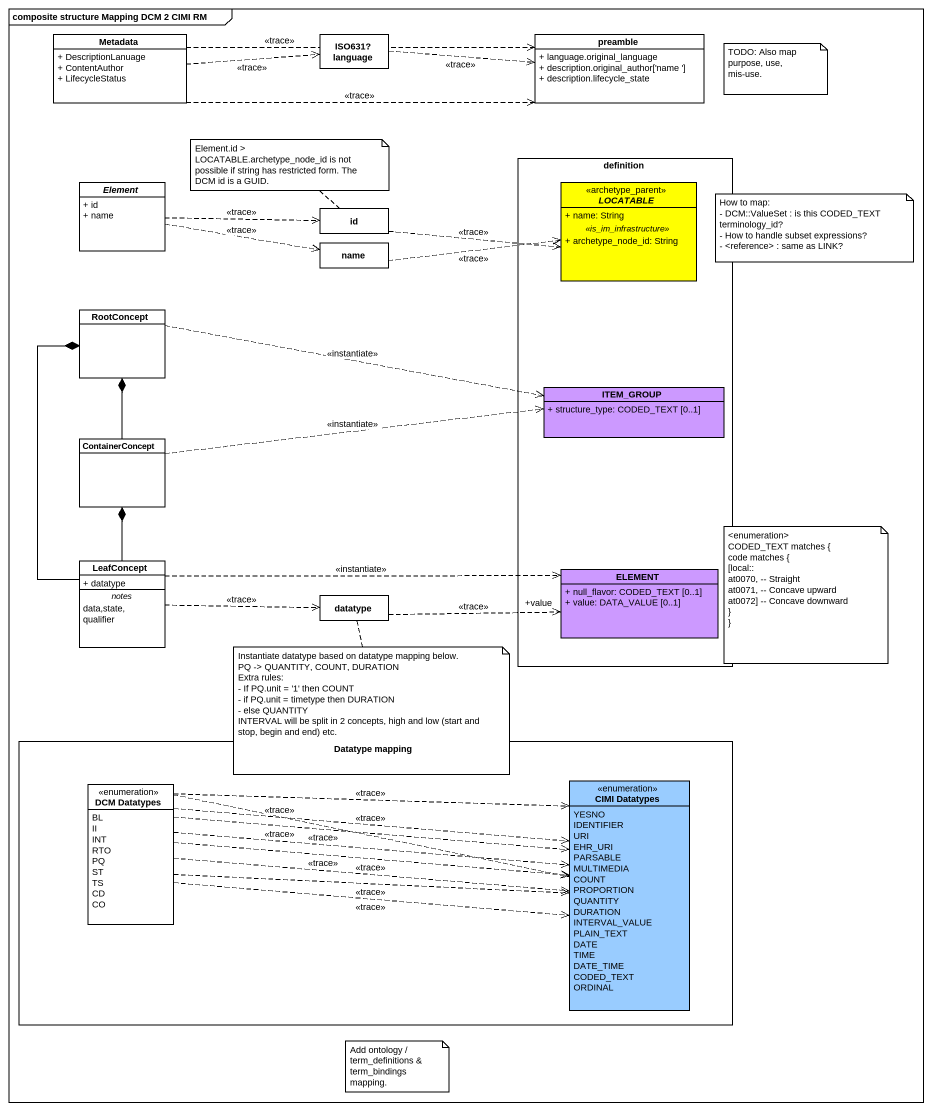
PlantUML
@startuml
mainframe composite structure Mapping DCM 2 CIMI RM
allowmixing
hide circle
hide empty members
skinparam classAttributeIconSize 0
class Metadata {
  + DescriptionLanuage
  + ContentAuthor
  + LifecycleStatus
}
rectangle "ISO631? language" as ISO631_language
class preamble {
  + language.original_language
  + description.original_author['name ']
  + description.lifecycle_state
}
rectangle definition {
  abstract class LOCATABLE <<archetype_parent>> #FFFF00 {
    + name: String
    .. <<is_im_infrastructure>> ..
    + archetype_node_id: String
  }
  class ITEM_GROUP #CC99FF {
    + structure_type: CODED_TEXT [0..1]
  }
  class ELEMENT #CC99FF {
    + null_flavor: CODED_TEXT [0..1]
    + value: DATA_VALUE [0..1]
  }
}
abstract class Element {
  + id
  + name
}
rectangle id
rectangle name
class RootConcept
class ContainerConcept
class LeafConcept {
  + datatype
  -- notes --
  data,state,qualifier
}
rectangle datatype
rectangle "Datatype mapping" as Datatype_mapping {
  enum "DCM Datatypes" as DCM_Datatypes {
    BL
    II
    INT
    RTO
    PQ
    ST
    TS
    CD
    CO
  }
  enum "CIMI Datatypes" as CIMI_Datatypes #99CCFF {
    YESNO
    IDENTIFIER
    URI
    EHR_URI
    PARSABLE
    MULTIMEDIA
    COUNT
    PROPORTION
    QUANTITY
    DURATION
    INTERVAL_VALUE
    PLAIN_TEXT
    DATE
    TIME
    DATE_TIME
    CODED_TEXT
    ORDINAL
  }
}
Metadata .right.> ISO631_language : <<trace>>
Metadata .right.> preamble : <<trace>>
Metadata .right.> preamble : <<trace>>
ISO631_language .right.> preamble : <<trace>>
Element .right.> id : <<trace>>
Element .right.> name : <<trace>>
id .right.> LOCATABLE : <<trace>>
name .right.> LOCATABLE : <<trace>>
RootConcept .right.> ITEM_GROUP : <<instantiate>>
ContainerConcept -up-* RootConcept
ContainerConcept .right.> ITEM_GROUP : <<instantiate>>
LeafConcept -up-* RootConcept
LeafConcept -up-* ContainerConcept
LeafConcept .right.> ELEMENT : <<instantiate>>
LeafConcept .right.> datatype : <<trace>>
datatype .right.> "+value" ELEMENT : <<trace>>
DCM_Datatypes .right.> CIMI_Datatypes : <<trace>>
DCM_Datatypes .right.> CIMI_Datatypes : <<trace>>
DCM_Datatypes .right.> CIMI_Datatypes : <<trace>>
DCM_Datatypes .right.> CIMI_Datatypes : <<trace>>
DCM_Datatypes .right.> CIMI_Datatypes : <<trace>>
DCM_Datatypes .right.> CIMI_Datatypes : <<trace>>
DCM_Datatypes .right.> CIMI_Datatypes : <<trace>>
DCM_Datatypes .right.> CIMI_Datatypes : <<trace>>
DCM_Datatypes .right.> CIMI_Datatypes : <<trace>>
note as N1
  TODO: Also map purpose, use, mis-use.
end note
note top of id : Element.id > LOCATABLE.archetype_node_id is not possible if string has restricted form. The DCM id is a GUID.
note as N3
  How to map:
  - DCM::ValueSet : is this CODED_TEXT terminology_id?
  - How to handle subset expressions?
  - <reference> : same as LINK?
end note
note as N4
  <enumeration>
  CODED_TEXT matches {
  code matches {
  [local::
  at0070, -- Straight
  at0071, -- Concave upward
  at0072] -- Concave downward
  ~}
  ~}
end note
note bottom of datatype
  Instantiate datatype based on datatype mapping below.
  PQ -> QUANTITY, COUNT, DURATION
  Extra rules:
  - If PQ.unit = '1' then COUNT
  - if PQ.unit = timetype then DURATION
  - else QUANTITY
  INTERVAL will be split in 2 concepts, high and low (start and stop, begin and end) etc.
end note
note as N6
  Add ontology / term_definitions & term_bindings mapping.
end note
@enduml
